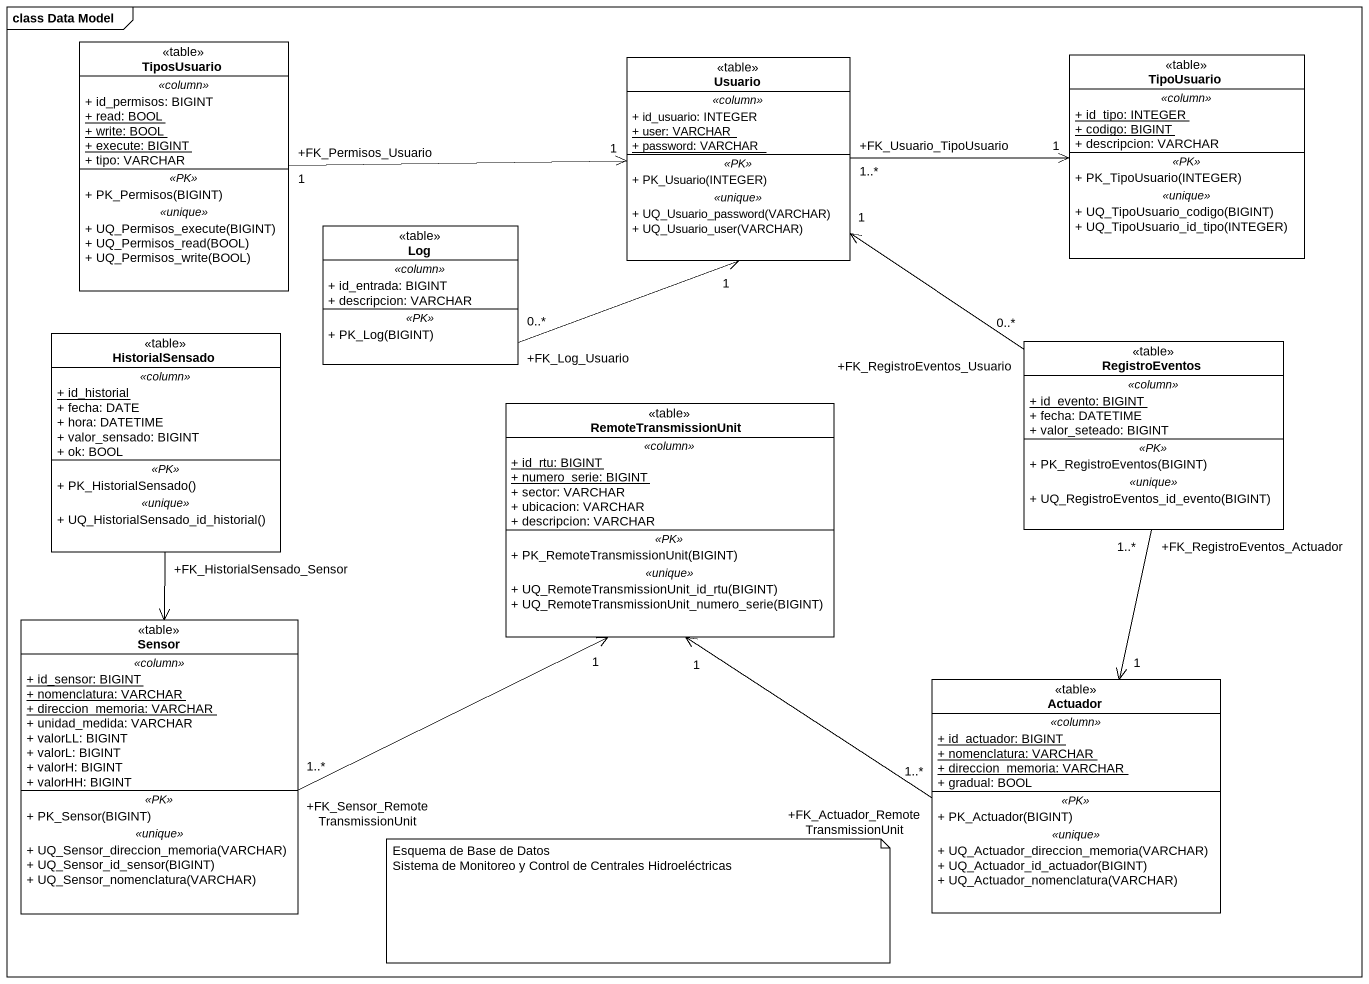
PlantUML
@startuml
mainframe class Data Model
hide circle
hide empty members
skinparam classAttributeIconSize 0
class TiposUsuario <<table>> {
  .. <<column>> ..
  + id_permisos: BIGINT
  {static} + read: BOOL
  {static} + write: BOOL
  {static} + execute: BIGINT
  + tipo: VARCHAR
  .. <<PK>> ..
  + PK_Permisos(BIGINT)
  .. <<unique>> ..
  + UQ_Permisos_execute(BIGINT)
  + UQ_Permisos_read(BOOL)
  + UQ_Permisos_write(BOOL)
}
class Usuario <<table>> {
  .. <<column>> ..
  + id_usuario: INTEGER
  {static} + user: VARCHAR
  {static} + password: VARCHAR
  .. <<PK>> ..
  + PK_Usuario(INTEGER)
  .. <<unique>> ..
  + UQ_Usuario_password(VARCHAR)
  + UQ_Usuario_user(VARCHAR)
}
class TipoUsuario <<table>> {
  .. <<column>> ..
  {static} + id_tipo: INTEGER
  {static} + codigo: BIGINT
  + descripcion: VARCHAR
  .. <<PK>> ..
  + PK_TipoUsuario(INTEGER)
  .. <<unique>> ..
  + UQ_TipoUsuario_codigo(BIGINT)
  + UQ_TipoUsuario_id_tipo(INTEGER)
}
class Log <<table>> {
  .. <<column>> ..
  + id_entrada: BIGINT
  + descripcion: VARCHAR
  .. <<PK>> ..
  + PK_Log(BIGINT)
}
class HistorialSensado <<table>> {
  .. <<column>> ..
  {static} + id_historial
  + fecha: DATE
  + hora: DATETIME
  + valor_sensado: BIGINT
  + ok: BOOL
  .. <<PK>> ..
  + PK_HistorialSensado()
  .. <<unique>> ..
  + UQ_HistorialSensado_id_historial()
}
class RegistroEventos <<table>> {
  .. <<column>> ..
  {static} + id_evento: BIGINT
  + fecha: DATETIME
  + valor_seteado: BIGINT
  .. <<PK>> ..
  + PK_RegistroEventos(BIGINT)
  .. <<unique>> ..
  + UQ_RegistroEventos_id_evento(BIGINT)
}
class RemoteTransmissionUnit <<table>> {
  .. <<column>> ..
  {static} + id_rtu: BIGINT
  {static} + numero_serie: BIGINT
  + sector: VARCHAR
  + ubicacion: VARCHAR
  + descripcion: VARCHAR
  .. <<PK>> ..
  + PK_RemoteTransmissionUnit(BIGINT)
  .. <<unique>> ..
  + UQ_RemoteTransmissionUnit_id_rtu(BIGINT)
  + UQ_RemoteTransmissionUnit_numero_serie(BIGINT)
}
class Sensor <<table>> {
  .. <<column>> ..
  {static} + id_sensor: BIGINT
  {static} + nomenclatura: VARCHAR
  {static} + direccion_memoria: VARCHAR
  + unidad_medida: VARCHAR
  + valorLL: BIGINT
  + valorL: BIGINT
  + valorH: BIGINT
  + valorHH: BIGINT
  .. <<PK>> ..
  + PK_Sensor(BIGINT)
  .. <<unique>> ..
  + UQ_Sensor_direccion_memoria(VARCHAR)
  + UQ_Sensor_id_sensor(BIGINT)
  + UQ_Sensor_nomenclatura(VARCHAR)
}
class Actuador <<table>> {
  .. <<column>> ..
  {static} + id_actuador: BIGINT
  {static} + nomenclatura: VARCHAR
  {static} + direccion_memoria: VARCHAR
  + gradual: BOOL
  .. <<PK>> ..
  + PK_Actuador(BIGINT)
  .. <<unique>> ..
  + UQ_Actuador_direccion_memoria(VARCHAR)
  + UQ_Actuador_id_actuador(BIGINT)
  + UQ_Actuador_nomenclatura(VARCHAR)
}
TiposUsuario "+FK_Permisos_Usuario\n1" -right-> "1" Usuario
Usuario "+FK_Usuario_TipoUsuario\n1..*" -right-> "1" TipoUsuario
Log "+FK_Log_Usuario\n0..*" -right-> "1" Usuario
HistorialSensado "+FK_HistorialSensado_Sensor" --> Sensor
RegistroEventos "+FK_RegistroEventos_Usuario\n0..*" -up-> "1" Usuario
RegistroEventos "+FK_RegistroEventos_Actuador\n1..*" --> "1" Actuador
Sensor "+FK_Sensor_RemoteTransmissionUnit\n1..*" -right-> "1" RemoteTransmissionUnit
Actuador "+FK_Actuador_RemoteTransmissionUnit\n1..*" -up-> "1" RemoteTransmissionUnit
note as N1
  Esquema de Base de Datos
  Sistema de Monitoreo y Control de Centrales Hidroeléctricas
end note
@enduml
